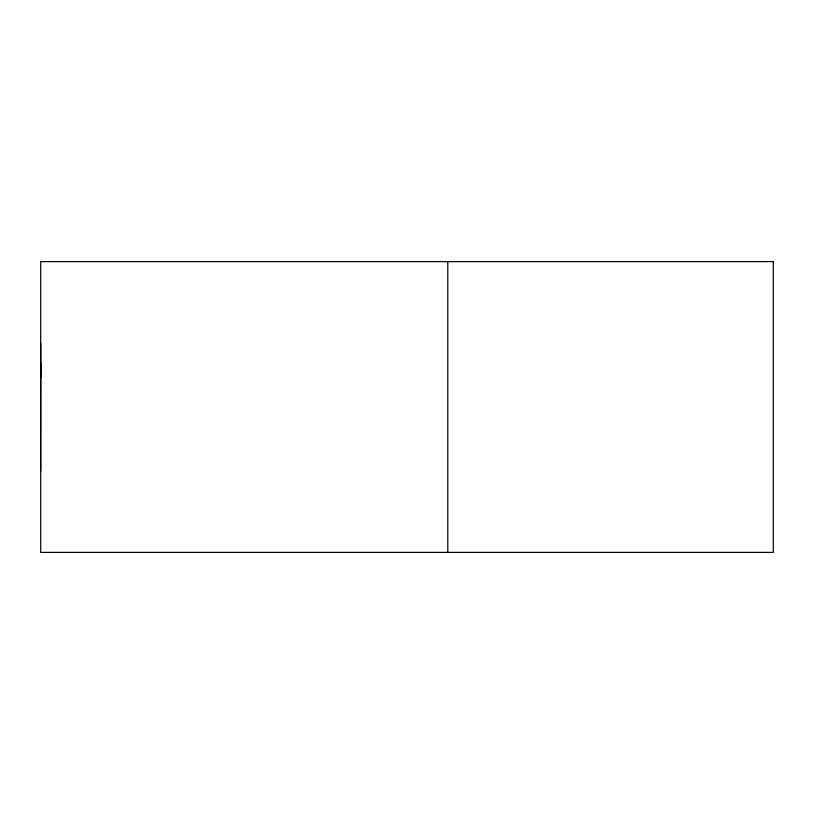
<?xml version="1.0" encoding="UTF-8"?>
<svg xmlns="http://www.w3.org/2000/svg" width="814" height="814" viewBox="0 0 814 814"><rect width="100%" height="100%" fill="white"/><g stroke="black" fill="none" stroke-linecap="round" stroke-linejoin="round"><path stroke-width="1.22" d="M40.7 470.97L40.71 343.03M447.792 261.609L447.792 552.391M41.138 377.533A63.258 6.481 84.1 0 1 40.741 362.739M773.3 261.609L40.7 261.609L40.7 552.391L773.3 552.391L773.3 261.609"/></g></svg>
